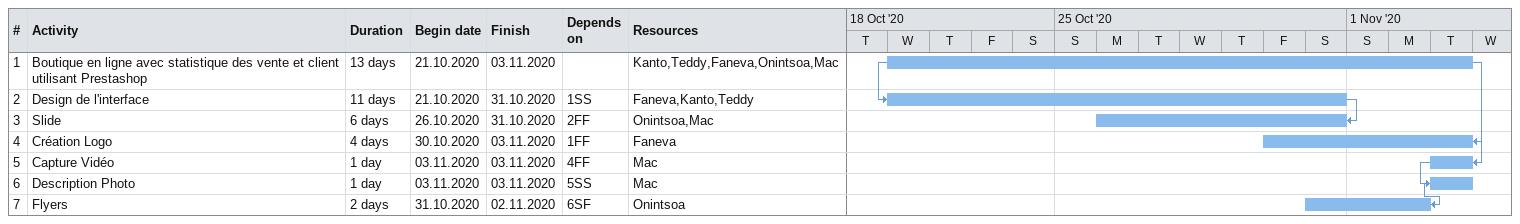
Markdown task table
| ID | Task | Duration | Start | Finish | Predecessors | Resources |
|---|---|---|---|---|---|---|
| 1 | Boutique en ligne avec statistique des vente et client utilisant Prestashop | 13d | 2020-10-21 | 2020-11-03 |  | Kanto,Teddy,Faneva,Onintsoa,Mac |
| 2 | Design de l'interface | 11d | 2020-10-21 | 2020-10-31 | 1SS | Faneva,Kanto,Teddy |
| 3 | Slide | 6d | 2020-10-26 | 2020-10-31 | 2FF | Onintsoa,Mac |
| 4 | Création Logo | 4d | 2020-10-30 | 2020-11-03 | 1FF | Faneva |
| 5 | Capture Vidéo | 1d | 2020-11-03 | 2020-11-03 | 4FF | Mac |
| 6 | Description Photo | 1d | 2020-11-03 | 2020-11-03 | 5SS | Mac |
| 7 | Flyers | 2d | 2020-10-31 | 2020-11-02 | 6SF | Onintsoa |
